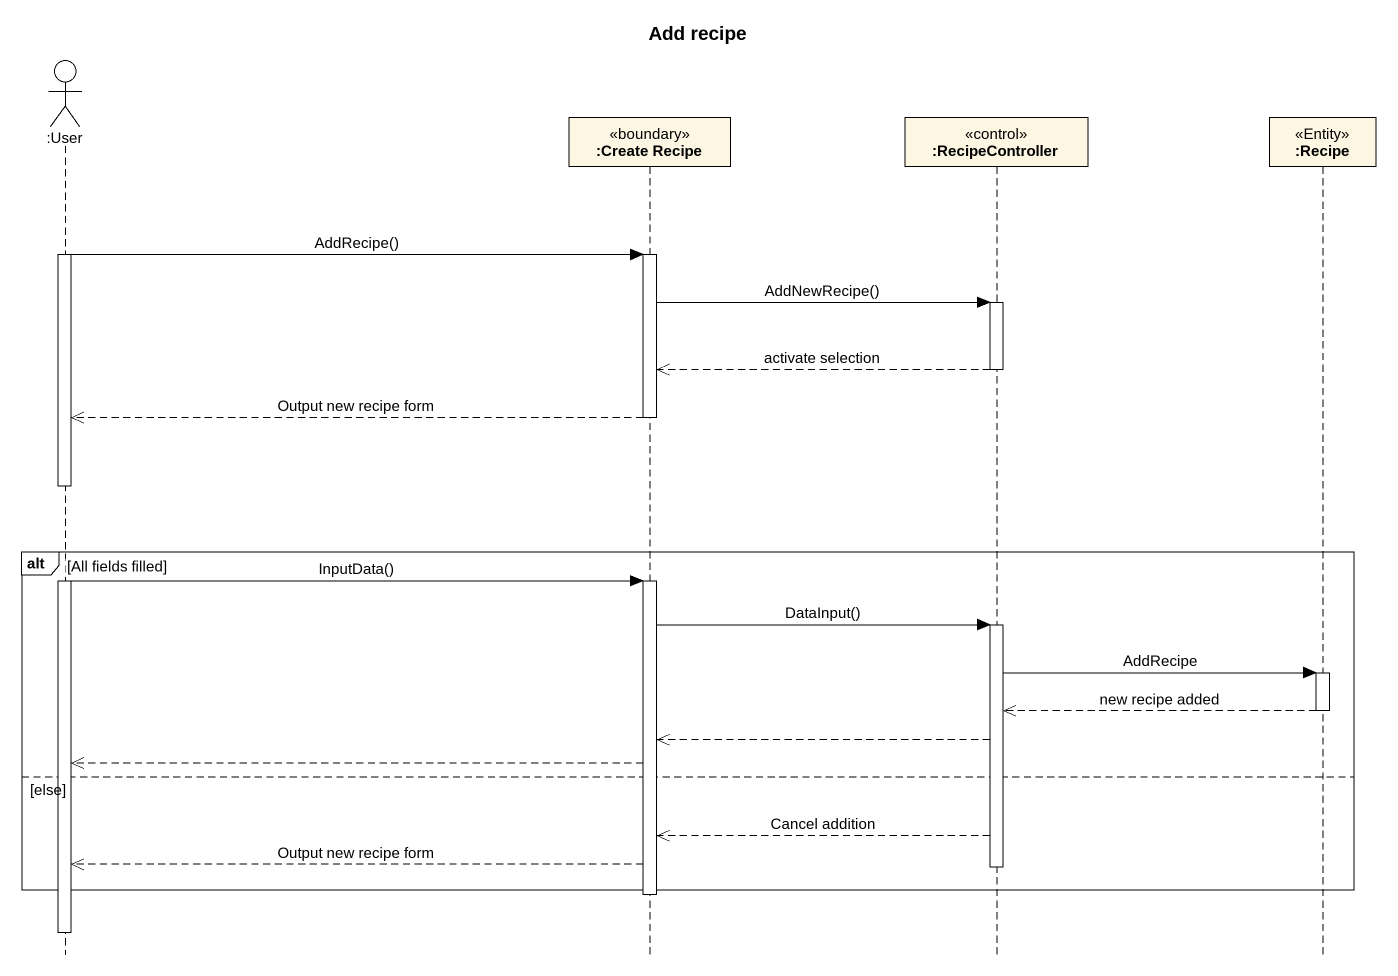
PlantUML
@startuml
title Add recipe
hide footbox
actor ":User" as User
participant ":Create Recipe" as Create_Recipe <<boundary>>
participant ":RecipeController" as RecipeController <<control>>
participant ":Recipe" as Recipe <<Entity>>

activate User
User -> Create_Recipe : AddRecipe()
activate Create_Recipe
Create_Recipe -> RecipeController : AddNewRecipe()
activate RecipeController
RecipeController -->> Create_Recipe : activate selection
deactivate RecipeController
Create_Recipe -->> User : Output new recipe form
deactivate Create_Recipe
alt All fields filled
  User -> Create_Recipe : InputData()
  activate Create_Recipe
  Create_Recipe -> RecipeController : DataInput()
  activate RecipeController
  RecipeController -> Recipe : AddRecipe
  activate Recipe
  Recipe -->> RecipeController : new recipe added
  deactivate Recipe
  RecipeController -->> Create_Recipe
  Create_Recipe -->> User
else else
  RecipeController -->> Create_Recipe : Cancel addition
  Create_Recipe -->> User : Output new recipe form
  deactivate RecipeController
end
deactivate Create_Recipe
deactivate User
@enduml
